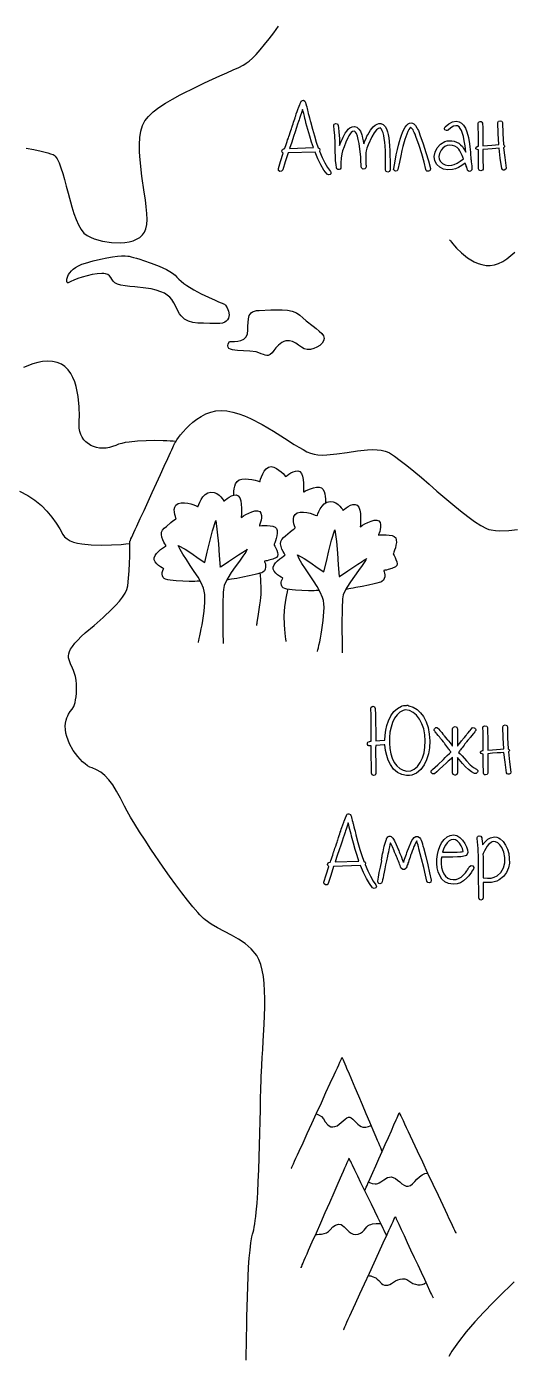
# Model space of a CAD drawing. Header units: millimetres. Extents: x 299 to 601, y 84 to 516.
# Drawn here: x 380.1 to 401.5, y 360.3 to 419 of the extents above; entities that cross this region are included whole.
import ezdxf

# ---------------------------------------------------------------- set-up
doc = ezdxf.new("R2010")
doc.units = ezdxf.units.MM
doc.layers.get('0').update_dxf_attribs({"linetype": 'CONTINUOUS', "true_color": 0xffffff})

msp = doc.modelspace()

# ---------------------------------------------------------------- linework, layer by layer
at = {"linetype": 'CONTINUOUS', "true_color": 0xffffff}
for points in [[(380.087, 413.615), (380.43, 413.567), (380.757, 413.495), (381.047, 413.412), (381.172, 413.372), (381.28, 413.335), (381.33, 413.31), (381.375, 413.27), (381.465, 413.145), (381.55, 412.972), (381.63, 412.757), (381.71, 412.51), (381.787, 412.235), (381.865, 411.94), (381.942, 411.635), (382.11, 411.027), (382.2, 410.737), (382.297, 410.47), (382.402, 410.23), (382.517, 410.027), (382.642, 409.867), (382.78, 409.762), (382.932, 409.687), (383.1, 409.622), (383.467, 409.515), (383.865, 409.45), (384.262, 409.437), (384.455, 409.452), (384.637, 409.482), (384.81, 409.532), (384.967, 409.597), (385.105, 409.682), (385.222, 409.787), (385.317, 409.915), (385.382, 410.062), (385.42, 410.245), (385.432, 410.47), (385.422, 410.732), (385.395, 411.025), (385.355, 411.342), (385.307, 411.68), (385.205, 412.387), (385.12, 413.102), (385.097, 413.45), (385.092, 413.78), (385.107, 414.09), (385.152, 414.372), (385.227, 414.622), (385.337, 414.835), (385.495, 415.027), (385.705, 415.22), (385.955, 415.412), (386.245, 415.605), (386.56, 415.792), (386.897, 415.98), (387.607, 416.335), (387.965, 416.505), (388.315, 416.662), (388.647, 416.812), (388.955, 416.95), (389.235, 417.077), (389.475, 417.19), (389.667, 417.287), (389.747, 417.33), (389.81, 417.37), (389.935, 417.465), (390.082, 417.597), (390.247, 417.765), (390.43, 417.967), (390.622, 418.195), (390.822, 418.447), (391.027, 418.72), (391.235, 419.01)], [(391.655, 413.415), (391.525, 413.012), (391.422, 412.662), (391.372, 412.602), (391.297, 412.595), (391.24, 412.64), (391.227, 412.717), (391.325, 413.037), (391.442, 413.405), (391.4, 413.452), (391.382, 413.497), (391.41, 413.565), (391.447, 413.59), (391.507, 413.6), (391.515, 413.62), (391.532, 413.672), (391.557, 413.745), (391.585, 413.83), (391.612, 413.915), (391.637, 413.987), (391.655, 414.04), (391.662, 414.06), (391.67, 414.082), (391.687, 414.137), (391.715, 414.217), (391.747, 414.31), (391.777, 414.402), (391.805, 414.482), (391.822, 414.537), (391.83, 414.56), (391.835, 414.577), (391.852, 414.627), (391.875, 414.695), (391.902, 414.772), (391.927, 414.85), (391.95, 414.917), (391.967, 414.967), (391.972, 414.985), (391.992, 415.05), (392.02, 415.135), (392.057, 415.24), (392.105, 415.367), (392.107, 415.377), (392.117, 415.402), (392.147, 415.477), (392.175, 415.552), (392.185, 415.577), (392.187, 415.587), (392.217, 415.66), (392.227, 415.677), (392.235, 415.69), (392.257, 415.712), (392.292, 415.732), (392.335, 415.737), (392.4, 415.7), (392.402, 415.69), (392.417, 415.667), (392.425, 415.64), (392.447, 415.565), (392.45, 415.555), (392.457, 415.527), (392.48, 415.442), (392.5, 415.357), (392.507, 415.33), (392.51, 415.32), (392.515, 415.297), (392.53, 415.24), (392.55, 415.155), (392.575, 415.06), (392.6, 414.965), (392.62, 414.882), (392.635, 414.822), (392.64, 414.8), (392.73, 414.465), (392.817, 414.162), (392.902, 413.887), (392.987, 413.642), (393.045, 413.602), (393.062, 413.547), (393.045, 413.492), (393.162, 413.215), (393.282, 412.975), (393.402, 412.767), (393.525, 412.597), (393.545, 412.565), (393.55, 412.525), (393.54, 412.49), (393.515, 412.46), (393.442, 412.437), (393.375, 412.472), (393.24, 412.657), (393.105, 412.882), (392.975, 413.145), (392.847, 413.45), (391.655, 413.415), (391.655, 413.415), (391.655, 413.415)], [(391.72, 413.612), (392.772, 413.647), (392.692, 413.89), (392.612, 414.155), (392.53, 414.44), (392.447, 414.747), (392.44, 414.772), (392.425, 414.84), (392.4, 414.932), (392.375, 415.04), (392.347, 415.147), (392.322, 415.24), (392.307, 415.307), (392.3, 415.332), (392.247, 415.18), (392.207, 415.062), (392.177, 414.975), (392.157, 414.925), (392.142, 414.875), (392.115, 414.792), (392.077, 414.677), (392.03, 414.53), (391.967, 414.35), (391.897, 414.135), (391.815, 413.89), (391.72, 413.612), (391.72, 413.612), (391.72, 413.612)], [(393.87, 414.627), (393.88, 414.515), (393.897, 414.347), (393.915, 414.177), (393.927, 414.052), (393.93, 414.017), (393.93, 413.955), (393.93, 413.865), (393.93, 413.745), (393.992, 413.892), (394.045, 414.01), (394.085, 414.1), (394.115, 414.162), (394.18, 414.28), (394.247, 414.377), (394.315, 414.457), (394.382, 414.515), (394.485, 414.565), (394.585, 414.577), (394.687, 414.542), (394.782, 414.467), (394.85, 414.367), (394.907, 414.21), (394.925, 414.145), (394.945, 414.06), (394.97, 413.95), (394.997, 413.82), (395.05, 413.947), (395.1, 414.055), (395.14, 414.145), (395.177, 414.215), (395.295, 414.417), (395.415, 414.567), (395.5, 414.64), (395.585, 414.685), (395.67, 414.707), (395.755, 414.705), (395.855, 414.665), (395.94, 414.572), (395.995, 414.475), (396.04, 414.345), (396.072, 414.22), (396.097, 414.075), (396.12, 413.91), (396.135, 413.727), (396.147, 413.52), (396.155, 413.287), (396.157, 413.07), (396.157, 412.907), (396.157, 412.777), (396.16, 412.665), (396.13, 412.592), (396.06, 412.562), (395.992, 412.59), (395.962, 412.657), (395.96, 412.767), (395.96, 412.895), (395.96, 413.057), (395.957, 413.272), (395.952, 413.502), (395.94, 413.715), (395.922, 413.89), (395.902, 414.045), (395.877, 414.18), (395.85, 414.292), (395.815, 414.39), (395.777, 414.46), (395.75, 414.495), (395.747, 414.5), (395.74, 414.507), (395.73, 414.515), (395.647, 414.495), (395.557, 414.425), (395.457, 414.302), (395.35, 414.125), (395.192, 413.772), (395.135, 413.615), (395.105, 413.5), (395.095, 413.422), (395.09, 413.312), (395.085, 413.175), (395.085, 413.01), (395.085, 412.99), (395.087, 412.95), (395.09, 412.937), (395.092, 412.91), (395.095, 412.88), (395.097, 412.867), (395.1, 412.825), (395.097, 412.795), (395.085, 412.752), (395.04, 412.707), (394.977, 412.7), (394.942, 412.712), (394.912, 412.74), (394.895, 412.765), (394.89, 412.777), (394.885, 412.79), (394.885, 412.8), (394.885, 412.81), (394.885, 412.82), (394.882, 412.867), (394.877, 412.927), (394.872, 413.005), (394.87, 413.097), (394.87, 413.15), (394.867, 413.185), (394.865, 413.217), (394.792, 413.827), (394.755, 414.007), (394.717, 414.155), (394.68, 414.267), (394.64, 414.33), (394.602, 414.362), (394.567, 414.377), (394.497, 414.352), (394.447, 414.31), (394.397, 414.25), (394.345, 414.17), (394.292, 414.072), (394.207, 413.887), (394.127, 413.682), (394.065, 413.497), (394.03, 413.367), (394.002, 413.185), (393.982, 412.97), (393.982, 412.927), (393.987, 412.837), (393.99, 412.8), (393.99, 412.782), (393.99, 412.777), (393.99, 412.77), (393.99, 412.76), (393.982, 412.735), (393.955, 412.695), (393.912, 412.675), (393.857, 412.675), (393.815, 412.71), (393.807, 412.725), (393.797, 412.74), (393.795, 412.75), (393.792, 412.76), (393.772, 412.897), (393.755, 413.062), (393.745, 413.257), (393.74, 413.48), (393.737, 413.692), (393.735, 413.857), (393.73, 413.972), (393.727, 414.042), (393.717, 414.167), (393.702, 414.335), (393.7, 414.347), (393.697, 414.377), (393.687, 414.472), (393.677, 414.567), (393.675, 414.597), (393.672, 414.61), (393.677, 414.65), (393.697, 414.685), (393.762, 414.717), (393.835, 414.695), (393.87, 414.627), (393.87, 414.627), (393.87, 414.627)], [(396.507, 412.682), (396.47, 412.62), (396.397, 412.602), (396.362, 412.617), (396.335, 412.645), (396.317, 412.68), (396.32, 412.717), (396.38, 413.045), (396.435, 413.327), (396.485, 413.562), (396.53, 413.75), (396.575, 413.915), (396.62, 414.065), (396.665, 414.2), (396.71, 414.317), (396.77, 414.447), (396.832, 414.555), (396.895, 414.637), (396.957, 414.695), (397.02, 414.727), (397.085, 414.74), (397.147, 414.727), (397.21, 414.692), (397.282, 414.622), (397.347, 414.52), (397.375, 414.467), (397.407, 414.397), (397.442, 414.312), (397.48, 414.21), (397.622, 413.807), (397.745, 413.425), (397.85, 413.06), (397.937, 412.717), (397.925, 412.645), (397.897, 412.615), (397.862, 412.6), (397.787, 412.612), (397.757, 412.637), (397.742, 412.675), (397.66, 413.007), (397.557, 413.365), (397.437, 413.742), (397.295, 414.142), (397.26, 414.235), (397.227, 414.315), (397.2, 414.377), (397.175, 414.425), (397.127, 414.497), (397.062, 414.555), (397.03, 414.512), (396.99, 414.447), (396.945, 414.355), (396.895, 414.24), (396.81, 414), (396.722, 413.702), (396.677, 413.517), (396.627, 413.285), (396.57, 413.007), (396.507, 412.682), (396.507, 412.682), (396.507, 412.682)], [(398.59, 414.567), (398.76, 414.702), (398.92, 414.782), (399.07, 414.812), (399.21, 414.787), (399.315, 414.727), (399.405, 414.632), (399.485, 414.502), (399.55, 414.34), (399.615, 414.09), (399.665, 413.812), (399.682, 413.68), (399.695, 413.565), (399.705, 413.452), (399.715, 413.325), (399.722, 413.215), (399.727, 413.16), (399.73, 413.142), (399.735, 413.097), (399.745, 413.025), (399.757, 412.925), (399.765, 412.847), (399.77, 412.79), (399.775, 412.73), (399.775, 412.692), (399.765, 412.662), (399.715, 412.605), (399.657, 412.592), (399.602, 412.617), (399.577, 412.652), (399.56, 412.717), (399.557, 412.727), (399.552, 412.747), (399.545, 412.767), (399.542, 412.777), (399.525, 412.82), (399.517, 412.842), (399.502, 412.89), (399.485, 412.935), (399.477, 412.957), (399.322, 412.852), (399.18, 412.772), (399.045, 412.715), (398.922, 412.682), (398.71, 412.665), (398.517, 412.7), (398.352, 412.785), (398.225, 412.907), (398.137, 413.062), (398.11, 413.247), (398.145, 413.442), (398.237, 413.635), (398.39, 413.802), (398.575, 413.91), (398.677, 413.94), (398.782, 413.952), (398.887, 413.947), (398.992, 413.927), (399.095, 413.892), (399.19, 413.84), (399.275, 413.772), (399.352, 413.69), (399.372, 413.662), (399.405, 413.612), (399.45, 413.542), (399.507, 413.452), (399.475, 413.722), (399.437, 413.947), (399.4, 414.13), (399.36, 414.27), (399.312, 414.395), (399.26, 414.492), (399.205, 414.56), (399.142, 414.602), (399.057, 414.615), (398.957, 414.59), (398.845, 414.525), (398.72, 414.422), (398.687, 414.4), (398.652, 414.395), (398.582, 414.43), (398.56, 414.462), (398.557, 414.5), (398.59, 414.567), (398.59, 414.567), (398.59, 414.567)], [(400.242, 414.722), (400.252, 414.52), (400.257, 414.285), (400.26, 414.02), (400.26, 413.725), (400.467, 413.74), (400.652, 413.755), (400.817, 413.767), (400.962, 413.78), (400.932, 414.262), (400.922, 414.757), (400.95, 414.81), (401.025, 414.835), (401.1, 414.81), (401.125, 414.757), (401.135, 414.265), (401.16, 413.78), (401.202, 413.75), (401.215, 413.712), (401.205, 413.677), (401.172, 413.642), (401.22, 413.21), (401.285, 412.742), (401.267, 412.69), (401.197, 412.655), (401.155, 412.657), (401.12, 412.672), (401.087, 412.725), (401.022, 413.187), (400.975, 413.62), (400.832, 413.61), (400.667, 413.597), (400.475, 413.582), (400.26, 413.565), (400.257, 413.435), (400.255, 413.357), (400.255, 413.302), (400.257, 413.23), (400.257, 413.14), (400.26, 413.035), (400.265, 412.84), (400.265, 412.7), (400.237, 412.65), (400.16, 412.627), (400.117, 412.635), (400.087, 412.655), (400.067, 412.71), (400.065, 412.84), (400.062, 413.027), (400.06, 413.135), (400.06, 413.227), (400.057, 413.3), (400.057, 413.357), (400.057, 413.435), (400.057, 413.547), (400.05, 413.547), (399.972, 413.57), (399.95, 413.595), (399.94, 413.62), (399.962, 413.672), (400.032, 413.707), (400.045, 413.707), (400.057, 413.707), (400.06, 414.005), (400.06, 414.272), (400.055, 414.51), (400.045, 414.717), (400.062, 414.765), (400.132, 414.795), (400.177, 414.792), (400.21, 414.775), (400.242, 414.722), (400.242, 414.722), (400.242, 414.722)], [(399.4, 413.152), (399.337, 413.3), (399.282, 413.42), (399.235, 413.51), (399.197, 413.57), (399.115, 413.652), (399.02, 413.712), (398.912, 413.745), (398.795, 413.755), (398.677, 413.737), (398.575, 413.695), (398.485, 413.625), (398.41, 413.53), (398.335, 413.39), (398.305, 413.26), (398.32, 413.14), (398.38, 413.027), (398.47, 412.945), (398.587, 412.89), (398.727, 412.862), (398.887, 412.872), (398.995, 412.905), (399.115, 412.965), (399.25, 413.045), (399.4, 413.152), (399.4, 413.152), (399.4, 413.152)], [(398.79, 409.577), (398.8, 409.565), (398.825, 409.527), (398.87, 409.47), (398.93, 409.395), (399.002, 409.305), (399.092, 409.207), (399.31, 408.992), (399.572, 408.78), (399.877, 408.6), (400.045, 408.53), (400.217, 408.477), (400.397, 408.445), (400.582, 408.44), (400.767, 408.467), (400.95, 408.53), (401.13, 408.622), (401.31, 408.737), (401.49, 408.875), (401.67, 409.025)], [(384.58, 408.857), (384.637, 408.845), (384.722, 408.825), (384.832, 408.797), (384.962, 408.76), (385.11, 408.717), (385.27, 408.667), (385.612, 408.55), (385.96, 408.412), (386.285, 408.26), (386.43, 408.177), (386.557, 408.095), (386.665, 408.01), (386.747, 407.925), (386.83, 407.837), (386.932, 407.745), (387.052, 407.652), (387.19, 407.557), (387.495, 407.37), (387.822, 407.195), (388.142, 407.035), (388.43, 406.902), (388.552, 406.847), (388.657, 406.802), (388.74, 406.77), (388.8, 406.747), (388.845, 406.725), (388.89, 406.685), (388.972, 406.57), (389.03, 406.422), (389.052, 406.262), (389.045, 406.185), (389.022, 406.107), (388.985, 406.04), (388.93, 405.98), (388.857, 405.93), (388.76, 405.895), (388.642, 405.875), (388.5, 405.872), (388.2, 405.882), (387.927, 405.887), (387.677, 405.9), (387.455, 405.927), (387.255, 405.982), (387.08, 406.075), (386.93, 406.215), (386.865, 406.307), (386.805, 406.415), (386.702, 406.625), (386.61, 406.797), (386.522, 406.935), (386.43, 407.045), (386.322, 407.135), (386.195, 407.212), (386.035, 407.28), (385.837, 407.347), (385.61, 407.405), (385.372, 407.445), (384.897, 407.492), (384.67, 407.512), (384.462, 407.535), (384.275, 407.565), (384.12, 407.612), (384.005, 407.677), (383.93, 407.752), (383.877, 407.83), (383.83, 407.91), (383.777, 407.98), (383.702, 408.037), (383.592, 408.075), (383.517, 408.082), (383.427, 408.085), (383.222, 408.07), (383.005, 408.035), (382.782, 407.987), (382.567, 407.927), (382.37, 407.862), (382.197, 407.797), (382.062, 407.735), (381.975, 407.682), (381.947, 407.667), (381.922, 407.672), (381.902, 407.692), (381.887, 407.727), (381.887, 407.83), (381.925, 407.967), (381.965, 408.045), (382.017, 408.122), (382.087, 408.205), (382.172, 408.282), (382.277, 408.357), (382.402, 408.43), (382.547, 408.492), (382.715, 408.547), (383.057, 408.64), (383.37, 408.715), (383.652, 408.775), (383.902, 408.82), (384.122, 408.852), (384.307, 408.867), (384.46, 408.87), (384.58, 408.857), (384.58, 408.857), (384.58, 408.857)], [(389.067, 405.085), (389.075, 405.085), (389.097, 405.082), (389.18, 405.08), (389.297, 405.082), (389.435, 405.097), (389.575, 405.132), (389.705, 405.192), (389.805, 405.287), (389.862, 405.42), (389.88, 405.582), (389.885, 405.755), (389.887, 405.927), (389.902, 406.09), (389.945, 406.232), (390.03, 406.347), (390.092, 406.392), (390.17, 406.427), (390.267, 406.447), (390.382, 406.457), (390.897, 406.477), (391.152, 406.485), (391.4, 406.485), (391.632, 406.465), (391.842, 406.425), (392.025, 406.355), (392.17, 406.25), (392.305, 406.125), (392.452, 406.002), (392.757, 405.767), (392.902, 405.652), (393.032, 405.542), (393.14, 405.432), (393.217, 405.327), (393.24, 405.275), (393.247, 405.222), (393.225, 405.112), (393.157, 405.007), (393.055, 404.912), (392.927, 404.83), (392.787, 404.77), (392.642, 404.732), (392.502, 404.727), (392.372, 404.762), (392.245, 404.832), (392.12, 404.917), (391.992, 405.005), (391.857, 405.077), (391.715, 405.117), (391.637, 405.12), (391.557, 405.11), (391.472, 405.085), (391.385, 405.04), (391.23, 404.925), (391.115, 404.802), (391.027, 404.685), (390.952, 404.58), (390.872, 404.505), (390.777, 404.465), (390.72, 404.462), (390.65, 404.475), (390.57, 404.502), (390.475, 404.545), (390.365, 404.59), (390.242, 404.622), (389.972, 404.657), (389.687, 404.672), (389.422, 404.685), (389.302, 404.695), (389.197, 404.712), (389.112, 404.74), (389.047, 404.777), (389.005, 404.827), (388.995, 404.895), (389.012, 404.98), (389.067, 405.085), (389.067, 405.085), (389.067, 405.085)], [(386.702, 400.67), (386.587, 400.677), (386.452, 400.685), (386.302, 400.692), (386.135, 400.697), (385.775, 400.705), (385.39, 400.702), (385.002, 400.682), (384.635, 400.645), (384.465, 400.617), (384.31, 400.585), (384.17, 400.542), (384.047, 400.495), (383.907, 400.44), (383.765, 400.4), (383.62, 400.377), (383.477, 400.37), (383.337, 400.38), (383.2, 400.405), (383.07, 400.445), (382.947, 400.497), (382.73, 400.65), (382.637, 400.747), (382.562, 400.855), (382.502, 400.977), (382.457, 401.112), (382.435, 401.26), (382.432, 401.417), (382.44, 401.592), (382.445, 401.782), (382.435, 402.205), (382.392, 402.65), (382.302, 403.09), (382.237, 403.3), (382.157, 403.495), (382.06, 403.675), (381.942, 403.837), (381.807, 403.975), (381.647, 404.085), (381.465, 404.162), (381.257, 404.207), (381.037, 404.217), (380.82, 404.197), (380.605, 404.157), (380.392, 404.095), (379.977, 403.937)], [(384.67, 396.255), (384.675, 396.267), (384.692, 396.302), (384.72, 396.362), (384.755, 396.44), (384.8, 396.54), (384.852, 396.655), (384.912, 396.785), (384.98, 396.932), (385.13, 397.26), (385.297, 397.625), (385.477, 398.017), (385.66, 398.42), (385.845, 398.825), (386.025, 399.217), (386.192, 399.582), (386.342, 399.91), (386.41, 400.055), (386.47, 400.187), (386.522, 400.302), (386.567, 400.402), (386.602, 400.48), (386.63, 400.54), (386.647, 400.575), (386.652, 400.587), (386.662, 400.605), (386.695, 400.657), (386.747, 400.737), (386.822, 400.84), (386.912, 400.96), (387.022, 401.095), (387.15, 401.235), (387.295, 401.38), (387.455, 401.522), (387.63, 401.655), (387.82, 401.777), (388.022, 401.882), (388.24, 401.962), (388.467, 402.015), (388.707, 402.035), (388.957, 402.017), (389.215, 401.965), (389.475, 401.89), (389.735, 401.795), (389.997, 401.68), (390.515, 401.415), (391.017, 401.117), (391.492, 400.817), (391.93, 400.54), (392.13, 400.415), (392.317, 400.307), (392.49, 400.217), (392.645, 400.15), (392.802, 400.105), (392.975, 400.08), (393.165, 400.07), (393.367, 400.077), (393.802, 400.12), (394.26, 400.187), (394.722, 400.255), (395.167, 400.302), (395.38, 400.312), (395.582, 400.305), (395.77, 400.285), (395.942, 400.242), (396.03, 400.207), (396.127, 400.16), (396.352, 400.022), (396.612, 399.835), (396.9, 399.61), (397.21, 399.352), (397.54, 399.072), (397.882, 398.777), (398.23, 398.475), (398.58, 398.172), (398.927, 397.88), (399.262, 397.605), (399.585, 397.352), (399.887, 397.135), (400.165, 396.957), (400.412, 396.83), (400.522, 396.787), (400.622, 396.76), (400.815, 396.73), (401.007, 396.717), (401.4, 396.73), (401.792, 396.775)], [(389.257, 398.3), (389.257, 398.322), (389.255, 398.385), (389.26, 398.472), (389.272, 398.58), (389.3, 398.692), (389.342, 398.802), (389.407, 398.9), (389.5, 398.97), (389.62, 399.01), (389.762, 399.02), (389.912, 399.01), (390.062, 398.987), (390.2, 398.957), (390.312, 398.927), (390.387, 398.905), (390.415, 398.895), (390.417, 398.902), (390.422, 398.925), (390.445, 399.002), (390.485, 399.11), (390.537, 399.235), (390.607, 399.36), (390.692, 399.465), (390.792, 399.535), (390.847, 399.555), (390.907, 399.557), (391.03, 399.53), (391.147, 399.477), (391.255, 399.405), (391.352, 399.327), (391.432, 399.25), (391.495, 399.182), (391.532, 399.135), (391.547, 399.117), (391.565, 399.132), (391.617, 399.172), (391.692, 399.225), (391.782, 399.282), (391.885, 399.33), (391.99, 399.362), (392.087, 399.367), (392.175, 399.335), (392.242, 399.252), (392.287, 399.132), (392.317, 398.985), (392.332, 398.83), (392.337, 398.682), (392.335, 398.557), (392.332, 398.47), (392.33, 398.445), (392.33, 398.437), (392.355, 398.45), (392.425, 398.485), (392.525, 398.532), (392.647, 398.582), (392.78, 398.625), (392.91, 398.652), (393.03, 398.657), (393.125, 398.627), (393.195, 398.56), (393.245, 398.465), (393.277, 398.355), (393.297, 398.24), (393.305, 398.132), (393.307, 398.04), (393.305, 397.977), (393.305, 397.955)], [(379.805, 398.467), (380.165, 398.285), (380.482, 398.075), (380.765, 397.84), (381.012, 397.59), (381.227, 397.327), (381.415, 397.065), (381.577, 396.805), (381.717, 396.555), (381.792, 396.45), (381.9, 396.362), (382.03, 396.287), (382.185, 396.227), (382.357, 396.18), (382.55, 396.142), (382.967, 396.097), (383.412, 396.085), (383.862, 396.097), (384.29, 396.125), (384.487, 396.142), (384.67, 396.16)], [(387.78, 394.495), (387.762, 394.495), (387.715, 394.492), (387.64, 394.492), (387.542, 394.49), (387.425, 394.49), (387.295, 394.49), (387.01, 394.495), (386.717, 394.51), (386.58, 394.522), (386.452, 394.54), (386.34, 394.56), (386.25, 394.587), (386.182, 394.617), (386.142, 394.655), (386.107, 394.735), (386.092, 394.807), (386.095, 394.875), (386.107, 394.932), (386.147, 395.017), (386.162, 395.04), (386.17, 395.047), (386.15, 395.057), (386.095, 395.087), (386.02, 395.135), (385.937, 395.197), (385.855, 395.27), (385.787, 395.352), (385.747, 395.44), (385.745, 395.532), (385.782, 395.627), (385.85, 395.72), (385.935, 395.81), (386.027, 395.892), (386.117, 395.962), (386.195, 396.017), (386.25, 396.052), (386.27, 396.065), (386.255, 396.085), (386.22, 396.142), (386.172, 396.227), (386.125, 396.33), (386.085, 396.442), (386.062, 396.557), (386.07, 396.662), (386.115, 396.752), (386.192, 396.835), (386.285, 396.92), (386.482, 397.087), (386.572, 397.157), (386.647, 397.215), (386.697, 397.252), (386.715, 397.265), (386.705, 397.287), (386.682, 397.35), (386.655, 397.437), (386.635, 397.545), (386.63, 397.657), (386.65, 397.765), (386.705, 397.857), (386.802, 397.925), (386.935, 397.957), (387.08, 397.96), (387.227, 397.942), (387.367, 397.907), (387.492, 397.867), (387.592, 397.83), (387.66, 397.802), (387.685, 397.79), (387.692, 397.817), (387.717, 397.89), (387.76, 397.992), (387.82, 398.11), (387.897, 398.227), (387.995, 398.33), (388.115, 398.402), (388.252, 398.43), (388.39, 398.412), (388.51, 398.367), (388.607, 398.302), (388.687, 398.227), (388.747, 398.152), (388.792, 398.087), (388.817, 398.042), (388.825, 398.025), (388.842, 398.042), (388.892, 398.085), (388.965, 398.145), (389.055, 398.207), (389.155, 398.262), (389.26, 398.3), (389.362, 398.305), (389.452, 398.27), (389.522, 398.182), (389.567, 398.052), (389.592, 397.895), (389.602, 397.73), (389.602, 397.572), (389.597, 397.44), (389.59, 397.347), (389.587, 397.322), (389.587, 397.312), (389.615, 397.33), (389.687, 397.377), (389.795, 397.44), (389.925, 397.507), (390.06, 397.565), (390.195, 397.605), (390.312, 397.612), (390.402, 397.575), (390.455, 397.5), (390.48, 397.405), (390.48, 397.302), (390.465, 397.197), (390.442, 397.1), (390.415, 397.022), (390.395, 396.967), (390.387, 396.947), (390.395, 396.947), (390.415, 396.95), (390.492, 396.955), (390.6, 396.96), (390.727, 396.96), (390.862, 396.95), (390.985, 396.925), (391.087, 396.882), (391.15, 396.82), (391.175, 396.732), (391.177, 396.625), (391.16, 396.507), (391.132, 396.39), (391.1, 396.282), (391.067, 396.195), (391.045, 396.135), (391.035, 396.112), (391.047, 396.092), (391.077, 396.04), (391.12, 395.96), (391.16, 395.867), (391.192, 395.77), (391.207, 395.677), (391.195, 395.597), (391.145, 395.54), (390.982, 395.467), (390.81, 395.42), (390.735, 395.402), (390.672, 395.392), (390.632, 395.387), (390.617, 395.385), (390.622, 395.37), (390.637, 395.327), (390.652, 395.265), (390.662, 395.19), (390.662, 395.11), (390.647, 395.027), (390.61, 394.955), (390.545, 394.897), (390.49, 394.872), (390.412, 394.845), (390.317, 394.817), (390.202, 394.787), (389.942, 394.73), (389.662, 394.672), (389.392, 394.622), (389.27, 394.6), (389.162, 394.582), (389.072, 394.567), (389.002, 394.555), (388.957, 394.547), (388.942, 394.545)], [(393.04, 394.082), (393.022, 394.082), (392.975, 394.08), (392.9, 394.08), (392.802, 394.077), (392.685, 394.077), (392.555, 394.077), (392.27, 394.082), (391.977, 394.097), (391.84, 394.11), (391.712, 394.127), (391.6, 394.15), (391.51, 394.175), (391.442, 394.207), (391.402, 394.245), (391.367, 394.322), (391.352, 394.397), (391.352, 394.462), (391.367, 394.52), (391.405, 394.605), (391.42, 394.627), (391.427, 394.635), (391.407, 394.645), (391.352, 394.675), (391.28, 394.722), (391.195, 394.785), (391.115, 394.857), (391.047, 394.94), (391.005, 395.027), (391.002, 395.12), (391.04, 395.215), (391.107, 395.307), (391.192, 395.397), (391.287, 395.48), (391.377, 395.55), (391.455, 395.605), (391.51, 395.64), (391.53, 395.652), (391.515, 395.672), (391.48, 395.73), (391.432, 395.815), (391.385, 395.917), (391.345, 396.032), (391.322, 396.145), (391.33, 396.25), (391.375, 396.34), (391.452, 396.422), (391.545, 396.507), (391.742, 396.675), (391.832, 396.745), (391.907, 396.802), (391.957, 396.84), (391.975, 396.852), (391.965, 396.875), (391.942, 396.937), (391.915, 397.027), (391.895, 397.132), (391.89, 397.245), (391.91, 397.355), (391.965, 397.447), (392.062, 397.515), (392.195, 397.547), (392.34, 397.55), (392.487, 397.532), (392.627, 397.497), (392.752, 397.457), (392.852, 397.42), (392.92, 397.392), (392.945, 397.38), (392.952, 397.407), (392.977, 397.48), (393.02, 397.582), (393.077, 397.7), (393.157, 397.817), (393.255, 397.92), (393.372, 397.992), (393.51, 398.02), (393.65, 398.002), (393.767, 397.957), (393.867, 397.892), (393.947, 397.817), (394.007, 397.742), (394.052, 397.677), (394.077, 397.632), (394.085, 397.615), (394.102, 397.632), (394.152, 397.675), (394.225, 397.735), (394.315, 397.797), (394.415, 397.852), (394.517, 397.887), (394.62, 397.892), (394.71, 397.857), (394.78, 397.77), (394.825, 397.64), (394.85, 397.482), (394.86, 397.317), (394.86, 397.16), (394.855, 397.027), (394.847, 396.935), (394.845, 396.91), (394.845, 396.9), (394.872, 396.917), (394.945, 396.965), (395.052, 397.027), (395.182, 397.095), (395.32, 397.155), (395.455, 397.192), (395.572, 397.2), (395.662, 397.162), (395.715, 397.087), (395.74, 396.995), (395.74, 396.89), (395.725, 396.787), (395.702, 396.69), (395.675, 396.612), (395.655, 396.557), (395.647, 396.537), (395.655, 396.537), (395.675, 396.54), (395.752, 396.545), (395.86, 396.55), (395.987, 396.547), (396.122, 396.537), (396.245, 396.512), (396.347, 396.47), (396.41, 396.407), (396.435, 396.32), (396.437, 396.212), (396.42, 396.095), (396.392, 395.977), (396.36, 395.87), (396.327, 395.782), (396.305, 395.722), (396.295, 395.7), (396.307, 395.68), (396.337, 395.627), (396.38, 395.55), (396.42, 395.457), (396.452, 395.36), (396.465, 395.265), (396.452, 395.185), (396.402, 395.127), (396.242, 395.055), (396.07, 395.007), (395.995, 394.99), (395.932, 394.98), (395.892, 394.975), (395.877, 394.972), (395.882, 394.957), (395.897, 394.915), (395.91, 394.852), (395.922, 394.777), (395.922, 394.697), (395.905, 394.617), (395.867, 394.545), (395.802, 394.487), (395.75, 394.462), (395.672, 394.435), (395.575, 394.407), (395.462, 394.377), (395.202, 394.32), (394.922, 394.262), (394.652, 394.212), (394.53, 394.19), (394.422, 394.172), (394.332, 394.157), (394.262, 394.145), (394.217, 394.137), (394.202, 394.135)], [(387.695, 391.797), (387.7, 391.817), (387.712, 391.875), (387.735, 391.967), (387.76, 392.087), (387.792, 392.232), (387.825, 392.395), (387.857, 392.577), (387.89, 392.767), (387.947, 393.167), (387.98, 393.56), (387.982, 393.742), (387.977, 393.912), (387.957, 394.06), (387.925, 394.185), (387.82, 394.42), (387.68, 394.672), (387.512, 394.932), (387.337, 395.195), (387.165, 395.45), (387.01, 395.685), (386.885, 395.897), (386.805, 396.072), (387.107, 395.912), (387.4, 395.72), (387.687, 395.515), (387.977, 395.317), (388.09, 395.785), (388.197, 396.255), (388.315, 396.722), (388.465, 397.177), (388.532, 396.662), (388.577, 396.147), (388.612, 395.63), (388.652, 395.115), (388.665, 395.125), (388.705, 395.15), (388.762, 395.187), (388.84, 395.24), (389.032, 395.367), (389.252, 395.512), (389.472, 395.657), (389.665, 395.785), (389.742, 395.837), (389.8, 395.875), (389.84, 395.9), (389.852, 395.91), (389.827, 395.855), (389.787, 395.785), (389.665, 395.602), (389.505, 395.382), (389.327, 395.135), (389.15, 394.882), (388.992, 394.635), (388.875, 394.41), (388.837, 394.312), (388.815, 394.225), (388.802, 394.125), (388.795, 393.995), (388.787, 393.835), (388.782, 393.655), (388.777, 393.457), (388.777, 393.25), (388.775, 392.822), (388.777, 392.615), (388.777, 392.415), (388.78, 392.232), (388.782, 392.072), (388.785, 391.937), (388.785, 391.835), (388.787, 391.767), (388.787, 391.745)], [(392.955, 391.387), (392.96, 391.407), (392.972, 391.465), (392.995, 391.557), (393.02, 391.677), (393.052, 391.822), (393.085, 391.985), (393.117, 392.165), (393.15, 392.357), (393.205, 392.757), (393.237, 393.15), (393.242, 393.332), (393.235, 393.5), (393.215, 393.647), (393.182, 393.772), (393.077, 394.007), (392.937, 394.26), (392.772, 394.52), (392.597, 394.782), (392.425, 395.037), (392.27, 395.272), (392.145, 395.485), (392.065, 395.66), (392.367, 395.502), (392.66, 395.31), (392.947, 395.105), (393.237, 394.905), (393.35, 395.372), (393.457, 395.845), (393.575, 396.31), (393.722, 396.765), (393.792, 396.25), (393.837, 395.735), (393.872, 395.217), (393.912, 394.702), (393.925, 394.712), (393.965, 394.737), (394.022, 394.775), (394.1, 394.827), (394.292, 394.955), (394.512, 395.1), (394.732, 395.245), (394.925, 395.372), (395.002, 395.425), (395.06, 395.462), (395.1, 395.487), (395.112, 395.497), (395.087, 395.442), (395.045, 395.372), (394.922, 395.192), (394.765, 394.97), (394.585, 394.725), (394.41, 394.47), (394.252, 394.225), (394.132, 394), (394.095, 393.9), (394.072, 393.812), (394.06, 393.715), (394.052, 393.582), (394.045, 393.425), (394.04, 393.242), (394.037, 393.047), (394.035, 392.84), (394.035, 392.412), (394.035, 392.202), (394.037, 392.005), (394.04, 391.82), (394.042, 391.66), (394.045, 391.525), (394.045, 391.422), (394.047, 391.355), (394.047, 391.332)], [(389.8, 360.09), (389.807, 360.402), (389.817, 360.755), (389.825, 361.145), (389.832, 361.56), (389.84, 361.997), (389.862, 362.897), (389.875, 363.345), (389.895, 363.782), (389.915, 364.202), (389.942, 364.595), (389.975, 364.955), (390.012, 365.272), (390.057, 365.542), (390.082, 365.657), (390.11, 365.755), (390.137, 365.855), (390.162, 365.975), (390.187, 366.115), (390.21, 366.27), (390.23, 366.44), (390.25, 366.627), (390.285, 367.037), (390.315, 367.495), (390.34, 367.987), (390.362, 368.505), (390.38, 369.04), (390.41, 370.122), (390.422, 370.652), (390.432, 371.162), (390.445, 371.642), (390.455, 372.082), (390.465, 372.475), (390.47, 372.65), (390.477, 372.81), (390.492, 373.125), (390.512, 373.46), (390.535, 373.815), (390.56, 374.18), (390.6, 374.932), (390.625, 375.685), (390.625, 376.05), (390.617, 376.4), (390.597, 376.732), (390.565, 377.042), (390.517, 377.325), (390.455, 377.577), (390.372, 377.795), (390.27, 377.972), (390.027, 378.257), (389.755, 378.492), (389.462, 378.692), (389.157, 378.87), (388.545, 379.187), (388.255, 379.355), (387.99, 379.54), (387.922, 379.597), (387.845, 379.672), (387.76, 379.762), (387.665, 379.867), (387.455, 380.115), (387.22, 380.407), (386.967, 380.737), (386.7, 381.095), (386.422, 381.477), (386.145, 381.872), (385.597, 382.67), (385.342, 383.057), (385.102, 383.427), (384.887, 383.77), (384.702, 384.08), (384.55, 384.347), (384.437, 384.565), (384.26, 384.922), (384.085, 385.232), (383.912, 385.502), (383.742, 385.727), (383.567, 385.912), (383.39, 386.06), (383.202, 386.172), (383.01, 386.25), (382.907, 386.29), (382.802, 386.35), (382.692, 386.43), (382.582, 386.522), (382.367, 386.752), (382.17, 387.025), (382.005, 387.322), (381.885, 387.635), (381.845, 387.79), (381.822, 387.942), (381.817, 388.09), (381.832, 388.232), (381.86, 388.357), (381.892, 388.462), (381.927, 388.55), (381.965, 388.622), (382.042, 388.74), (382.12, 388.845), (382.19, 388.97), (382.222, 389.047), (382.252, 389.142), (382.277, 389.255), (382.295, 389.392), (382.31, 389.557), (382.317, 389.752), (382.315, 389.952), (382.295, 390.13), (382.267, 390.285), (382.23, 390.425), (382.187, 390.547), (382.142, 390.657), (382.052, 390.85), (381.985, 391.025), (381.965, 391.107), (381.96, 391.195), (381.972, 391.287), (382.002, 391.387), (382.055, 391.497), (382.132, 391.62), (382.237, 391.755), (382.372, 391.9), (382.527, 392.05), (382.702, 392.21), (383.09, 392.545), (383.495, 392.897), (383.88, 393.257), (384.057, 393.437), (384.215, 393.615), (384.35, 393.79), (384.46, 393.962), (384.537, 394.132), (384.577, 394.295), (384.615, 394.625), (384.64, 394.96), (384.657, 395.29), (384.667, 395.595), (384.67, 395.86), (384.672, 395.972), (384.672, 396.067), (384.672, 396.147), (384.67, 396.205), (384.67, 396.242), (384.67, 396.255), (384.67, 396.255), (384.67, 396.255)], [(390.415, 394.847), (390.415, 394.84), (390.417, 394.815), (390.425, 394.725), (390.432, 394.595), (390.442, 394.435), (390.45, 394.26), (390.452, 394.082), (390.452, 393.917), (390.442, 393.78), (390.425, 393.632), (390.4, 393.45), (390.37, 393.247), (390.337, 393.04), (390.305, 392.85), (390.28, 392.692), (390.27, 392.63), (390.262, 392.585), (390.257, 392.555), (390.255, 392.545)], [(391.64, 394.14), (391.637, 394.132), (391.632, 394.11), (391.615, 394.027), (391.587, 393.902), (391.557, 393.745), (391.525, 393.562), (391.497, 393.365), (391.467, 392.965), (391.48, 392.572), (391.495, 392.382), (391.512, 392.207), (391.53, 392.055), (391.547, 391.937), (391.557, 391.86), (391.562, 391.832)], [(395.932, 387.275), (395.915, 387.275), (395.895, 387.272), (395.717, 387.26), (395.525, 387.245), (395.522, 387.137), (395.522, 387.05), (395.52, 386.985), (395.52, 386.94), (395.52, 386.86), (395.522, 386.757), (395.525, 386.63), (395.53, 386.48), (395.532, 386.332), (395.535, 386.205), (395.535, 386.095), (395.532, 386.005), (395.502, 385.937), (395.43, 385.912), (395.362, 385.942), (395.335, 386.015), (395.337, 386.097), (395.337, 386.202), (395.335, 386.325), (395.332, 386.47), (395.327, 386.625), (395.325, 386.755), (395.322, 386.86), (395.322, 386.94), (395.325, 387.052), (395.327, 387.225), (395.317, 387.225), (395.297, 387.225), (395.277, 387.225), (395.267, 387.225), (395.227, 387.227), (395.192, 387.247), (395.167, 387.28), (395.157, 387.317), (395.162, 387.355), (395.182, 387.387), (395.25, 387.422), (395.262, 387.422), (395.29, 387.427), (395.315, 387.43), (395.327, 387.43), (395.33, 387.857), (395.325, 388.24), (395.317, 388.577), (395.305, 388.872), (395.327, 388.94), (395.395, 388.975), (395.47, 388.952), (395.502, 388.88), (395.515, 388.59), (395.522, 388.255), (395.527, 387.872), (395.525, 387.442), (395.712, 387.46), (395.925, 387.477), (395.937, 387.705), (395.967, 387.922), (396.015, 388.132), (396.085, 388.33), (396.197, 388.557), (396.33, 388.74), (396.482, 388.88), (396.657, 388.975), (396.7, 388.992), (396.755, 389.01), (396.765, 389.01), (396.787, 389.01), (396.81, 389.01), (396.82, 389.01), (396.852, 389.012), (396.89, 389.015), (396.92, 389.022), (396.95, 389.017), (396.992, 388.992), (397.182, 388.93), (397.352, 388.827), (397.5, 388.69), (397.63, 388.515), (397.75, 388.285), (397.837, 388.03), (397.89, 387.747), (397.91, 387.442), (397.895, 387.145), (397.85, 386.87), (397.772, 386.615), (397.662, 386.385), (397.515, 386.18), (397.332, 386.025), (397.23, 385.97), (397.122, 385.935), (397.01, 385.915), (396.89, 385.915), (396.675, 385.96), (396.485, 386.055), (396.317, 386.2), (396.175, 386.397), (396.08, 386.587), (396.01, 386.797), (395.96, 387.027), (395.932, 387.275), (395.932, 387.275), (395.932, 387.275)], [(396.832, 388.812), (396.73, 388.79), (396.592, 388.715), (396.467, 388.602), (396.36, 388.45), (396.27, 388.26), (396.2, 388.052), (396.155, 387.832), (396.13, 387.597), (396.127, 387.352), (396.15, 387.102), (396.192, 386.877), (396.255, 386.675), (396.342, 386.497), (396.455, 386.337), (396.587, 386.22), (396.732, 386.145), (396.897, 386.115), (397.072, 386.127), (397.23, 386.195), (397.37, 386.312), (397.495, 386.485), (397.59, 386.69), (397.66, 386.917), (397.697, 387.17), (397.71, 387.442), (397.692, 387.72), (397.645, 387.972), (397.567, 388.202), (397.46, 388.407), (397.332, 388.577), (397.185, 388.7), (397.02, 388.78), (396.832, 388.812), (396.832, 388.812), (396.832, 388.812)], [(399.105, 388.042), (399.13, 387.982), (399.135, 387.74), (399.135, 387.717), (399.135, 387.657), (399.135, 387.575), (399.135, 387.477), (399.135, 387.38), (399.135, 387.297), (399.135, 387.237), (399.135, 387.215), (399.145, 387.227), (399.167, 387.257), (399.242, 387.352), (399.317, 387.445), (399.34, 387.475), (399.35, 387.487), (399.357, 387.497), (399.377, 387.522), (399.44, 387.597), (399.502, 387.67), (399.522, 387.695), (399.53, 387.705), (399.537, 387.712), (399.555, 387.737), (399.61, 387.805), (399.665, 387.875), (399.682, 387.897), (399.69, 387.905), (399.735, 387.96), (399.76, 387.985), (399.787, 388.017), (399.825, 388.03), (399.865, 388.027), (399.902, 388.01), (399.932, 387.977), (399.945, 387.942), (399.94, 387.905), (399.917, 387.87), (399.897, 387.842), (399.85, 387.782), (399.842, 387.775), (399.825, 387.752), (399.77, 387.685), (399.715, 387.615), (399.697, 387.592), (399.69, 387.585), (399.682, 387.575), (399.66, 387.55), (399.597, 387.475), (399.535, 387.397), (399.512, 387.372), (399.505, 387.362), (399.495, 387.347), (399.465, 387.312), (399.425, 387.26), (399.38, 387.202), (399.335, 387.142), (399.295, 387.09), (399.265, 387.055), (399.255, 387.04), (399.245, 387.022), (399.222, 386.987), (399.197, 386.952), (399.187, 386.935), (399.247, 386.88), (399.285, 386.84), (399.345, 386.785), (399.527, 386.567), (399.692, 386.395), (399.842, 386.27), (399.977, 386.192), (400.027, 386.135), (400.035, 386.097), (400.025, 386.06), (399.967, 386.007), (399.927, 386.002), (399.887, 386.01), (399.757, 386.082), (399.627, 386.18), (399.495, 386.3), (399.362, 386.445), (399.14, 386.707), (399.135, 386.715), (399.137, 386.507), (399.14, 386.325), (399.14, 386.167), (399.14, 386.037), (399.11, 385.967), (399.05, 385.937), (399.02, 385.932), (398.942, 385.96), (398.912, 386.032), (398.91, 386.165), (398.91, 386.322), (398.912, 386.507), (398.915, 386.72), (398.905, 386.71), (398.882, 386.69), (398.86, 386.67), (398.85, 386.66), (398.722, 386.555), (398.645, 386.48), (398.485, 386.325), (398.345, 386.192), (398.22, 386.085), (398.115, 385.997), (398.075, 385.987), (398.035, 385.995), (397.977, 386.047), (397.967, 386.085), (397.975, 386.122), (398.025, 386.177), (398.265, 386.382), (398.52, 386.622), (398.592, 386.705), (398.687, 386.802), (398.78, 386.882), (398.847, 386.945), (398.837, 386.957), (398.817, 386.987), (398.797, 387.017), (398.787, 387.03), (398.777, 387.045), (398.75, 387.082), (398.71, 387.135), (398.667, 387.197), (398.622, 387.26), (398.582, 387.312), (398.555, 387.35), (398.545, 387.365), (398.537, 387.375), (398.515, 387.4), (398.452, 387.477), (398.39, 387.555), (398.367, 387.58), (398.36, 387.59), (398.352, 387.597), (398.335, 387.62), (398.28, 387.69), (398.225, 387.757), (398.207, 387.78), (398.2, 387.787), (398.152, 387.845), (398.132, 387.872), (398.112, 387.91), (398.107, 387.947), (398.12, 387.982), (398.147, 388.012), (398.185, 388.032), (398.225, 388.035), (398.292, 387.99), (398.315, 387.965), (398.36, 387.907), (398.367, 387.9), (398.385, 387.877), (398.44, 387.81), (398.495, 387.74), (398.512, 387.717), (398.52, 387.71), (398.527, 387.7), (398.547, 387.675), (398.61, 387.6), (398.672, 387.525), (398.692, 387.5), (398.7, 387.49), (398.71, 387.477), (398.732, 387.447), (398.807, 387.355), (398.882, 387.262), (398.905, 387.232), (398.915, 387.22), (398.915, 387.242), (398.915, 387.302), (398.915, 387.385), (398.915, 387.482), (398.915, 387.58), (398.915, 387.662), (398.915, 387.722), (398.915, 387.745), (398.917, 387.872), (398.92, 387.985), (398.927, 388.022), (398.952, 388.052), (399.027, 388.08), (399.1, 388.05), (399.105, 388.042), (399.105, 388.042), (399.105, 388.042)], [(400.455, 388.037), (400.465, 387.835), (400.47, 387.6), (400.472, 387.335), (400.472, 387.04), (400.68, 387.055), (400.865, 387.07), (401.03, 387.082), (401.175, 387.095), (401.145, 387.577), (401.135, 388.072), (401.162, 388.125), (401.237, 388.15), (401.312, 388.125), (401.337, 388.072), (401.347, 387.58), (401.372, 387.095), (401.415, 387.065), (401.427, 387.025), (401.417, 386.992), (401.385, 386.957), (401.435, 386.525), (401.497, 386.057), (401.48, 386.005), (401.412, 385.97), (401.37, 385.97), (401.335, 385.987), (401.3, 386.04), (401.235, 386.502), (401.187, 386.935), (401.045, 386.925), (400.88, 386.912), (400.687, 386.897), (400.472, 386.88), (400.47, 386.747), (400.47, 386.672), (400.47, 386.617), (400.47, 386.545), (400.47, 386.455), (400.472, 386.35), (400.48, 386.155), (400.477, 386.015), (400.45, 385.965), (400.372, 385.942), (400.33, 385.95), (400.3, 385.97), (400.28, 386.022), (400.277, 386.155), (400.275, 386.342), (400.272, 386.45), (400.272, 386.542), (400.27, 386.615), (400.27, 386.672), (400.27, 386.747), (400.27, 386.862), (400.262, 386.862), (400.185, 386.885), (400.152, 386.935), (400.157, 386.962), (400.175, 386.987), (400.245, 387.022), (400.257, 387.022), (400.27, 387.022), (400.272, 387.32), (400.272, 387.587), (400.267, 387.825), (400.257, 388.032), (400.275, 388.08), (400.305, 388.1), (400.347, 388.11), (400.425, 388.09), (400.455, 388.037), (400.455, 388.037), (400.455, 388.037)], [(393.665, 381.905), (393.537, 381.502), (393.432, 381.152), (393.385, 381.095), (393.347, 381.082), (393.31, 381.085), (393.25, 381.13), (393.24, 381.207), (393.337, 381.53), (393.455, 381.897), (393.412, 381.942), (393.395, 381.987), (393.42, 382.055), (393.457, 382.08), (393.52, 382.09), (393.527, 382.11), (393.545, 382.162), (393.57, 382.235), (393.597, 382.32), (393.625, 382.405), (393.65, 382.477), (393.667, 382.53), (393.675, 382.55), (393.682, 382.572), (393.7, 382.627), (393.727, 382.707), (393.76, 382.8), (393.79, 382.892), (393.817, 382.972), (393.835, 383.027), (393.842, 383.05), (393.847, 383.067), (393.865, 383.117), (393.887, 383.185), (393.915, 383.262), (393.94, 383.34), (393.962, 383.407), (393.98, 383.457), (393.985, 383.475), (394.005, 383.54), (394.032, 383.625), (394.07, 383.732), (394.117, 383.86), (394.12, 383.87), (394.13, 383.895), (394.16, 383.97), (394.187, 384.042), (394.197, 384.067), (394.2, 384.077), (394.23, 384.152), (394.237, 384.17), (394.247, 384.182), (394.267, 384.202), (394.305, 384.225), (394.345, 384.23), (394.41, 384.19), (394.415, 384.182), (394.43, 384.157), (394.435, 384.13), (394.457, 384.057), (394.46, 384.047), (394.467, 384.02), (394.49, 383.935), (394.512, 383.85), (394.52, 383.822), (394.522, 383.812), (394.527, 383.79), (394.542, 383.73), (394.562, 383.647), (394.587, 383.552), (394.612, 383.455), (394.632, 383.372), (394.647, 383.312), (394.652, 383.29), (394.742, 382.955), (394.83, 382.652), (394.915, 382.377), (395, 382.132), (395.055, 382.095), (395.072, 382.04), (395.055, 381.982), (395.172, 381.705), (395.292, 381.465), (395.412, 381.257), (395.537, 381.087), (395.562, 381.017), (395.527, 380.95), (395.455, 380.927), (395.387, 380.962), (395.25, 381.147), (395.117, 381.372), (394.985, 381.637), (394.857, 381.94), (393.665, 381.905), (393.665, 381.905), (393.665, 381.905)], [(393.73, 382.102), (394.785, 382.137), (394.705, 382.38), (394.622, 382.645), (394.54, 382.932), (394.457, 383.24), (394.452, 383.265), (394.435, 383.332), (394.412, 383.425), (394.385, 383.532), (394.357, 383.64), (394.335, 383.732), (394.317, 383.8), (394.312, 383.825), (394.26, 383.672), (394.22, 383.552), (394.19, 383.467), (394.17, 383.415), (394.155, 383.365), (394.127, 383.285), (394.09, 383.17), (394.04, 383.022), (393.98, 382.84), (393.907, 382.627), (393.825, 382.382), (393.73, 382.102), (393.73, 382.102), (393.73, 382.102)], [(395.817, 381.217), (395.777, 381.155), (395.702, 381.135), (395.667, 381.147), (395.637, 381.175), (395.615, 381.252), (395.645, 381.43), (395.682, 381.635), (395.732, 381.872), (395.792, 382.142), (395.787, 382.172), (395.782, 382.19), (395.782, 382.2), (395.782, 382.207), (395.782, 382.21), (395.785, 382.225), (395.792, 382.257), (395.797, 382.29), (395.8, 382.305), (395.805, 382.325), (395.815, 382.382), (395.832, 382.46), (395.852, 382.55), (395.87, 382.64), (395.887, 382.717), (395.897, 382.775), (395.902, 382.795), (395.985, 383.057), (395.997, 383.097), (396.007, 383.13), (396.02, 383.145), (396.03, 383.157), (396.037, 383.17), (396.062, 383.21), (396.112, 383.24), (396.165, 383.242), (396.205, 383.23), (396.24, 383.2), (396.277, 383.152), (396.315, 383.1), (396.355, 383.027), (396.425, 382.875), (396.515, 382.667), (396.522, 382.65), (396.54, 382.607), (396.565, 382.547), (396.592, 382.477), (396.62, 382.407), (396.645, 382.347), (396.662, 382.305), (396.67, 382.287), (396.672, 382.277), (396.682, 382.255), (396.71, 382.182), (396.737, 382.11), (396.747, 382.087), (396.75, 382.077), (396.757, 382.095), (396.775, 382.145), (396.797, 382.215), (396.827, 382.295), (396.855, 382.375), (396.877, 382.445), (396.895, 382.495), (396.902, 382.512), (396.995, 382.76), (397.077, 382.947), (397.122, 383.04), (397.165, 383.11), (397.225, 383.182), (397.29, 383.222), (397.382, 383.227), (397.465, 383.18), (397.505, 383.127), (397.537, 383.055), (397.557, 382.99), (397.585, 382.895), (397.592, 382.87), (397.607, 382.815), (397.622, 382.76), (397.63, 382.735), (397.732, 382.342), (397.827, 381.97), (397.907, 381.62), (397.977, 381.29), (397.962, 381.212), (397.935, 381.185), (397.9, 381.172), (397.827, 381.187), (397.785, 381.247), (397.725, 381.522), (397.645, 381.855), (397.55, 382.24), (397.435, 382.685), (397.427, 382.71), (397.415, 382.765), (397.4, 382.817), (397.392, 382.842), (397.375, 382.917), (397.345, 383.027), (397.287, 382.925), (397.25, 382.86), (397.215, 382.78), (397.177, 382.682), (397.135, 382.57), (397.087, 382.442), (397.082, 382.425), (397.065, 382.377), (397.042, 382.31), (397.017, 382.235), (396.99, 382.157), (396.967, 382.09), (396.95, 382.042), (396.945, 382.025), (396.937, 382.002), (396.92, 381.955), (396.9, 381.907), (396.892, 381.885), (396.872, 381.837), (396.855, 381.815), (396.797, 381.767), (396.727, 381.765), (396.665, 381.807), (396.64, 381.84), (396.622, 381.885), (396.6, 381.945), (396.597, 381.97), (396.577, 382.005), (396.555, 382.057), (396.525, 382.127), (396.49, 382.22), (396.482, 382.235), (396.465, 382.277), (396.44, 382.337), (396.412, 382.407), (396.385, 382.477), (396.36, 382.537), (396.342, 382.58), (396.335, 382.595), (396.262, 382.76), (396.175, 382.95), (396.17, 382.925), (396.155, 382.855), (396.132, 382.76), (396.11, 382.65), (396.085, 382.537), (396.062, 382.442), (396.047, 382.372), (396.042, 382.347), (396, 382.15), (395.96, 381.97), (395.925, 381.802), (395.895, 381.655), (395.867, 381.52), (395.847, 381.402), (395.83, 381.302), (395.817, 381.217), (395.817, 381.217), (395.817, 381.217)], [(398.43, 382.317), (398.427, 382.3), (398.425, 382.262), (398.42, 382.225), (398.417, 382.207), (398.415, 382.025), (398.432, 381.86), (398.47, 381.71), (398.53, 381.575), (398.61, 381.465), (398.705, 381.385), (398.817, 381.337), (398.95, 381.32), (399.08, 381.33), (399.187, 381.362), (399.292, 381.432), (399.422, 381.545), (399.49, 381.62), (399.552, 381.7), (399.562, 381.717), (399.582, 381.755), (399.602, 381.79), (399.612, 381.807), (399.62, 381.822), (399.64, 381.852), (399.66, 381.882), (399.667, 381.897), (399.735, 381.937), (399.81, 381.922), (399.852, 381.857), (399.84, 381.785), (399.822, 381.76), (399.785, 381.702), (399.772, 381.685), (399.75, 381.647), (399.725, 381.607), (399.712, 381.59), (399.64, 381.487), (399.552, 381.397), (399.4, 381.265), (399.265, 381.177), (399.12, 381.13), (398.942, 381.117), (398.745, 381.147), (398.58, 381.225), (398.447, 381.345), (398.35, 381.495), (398.282, 381.665), (398.237, 381.842), (398.22, 382.03), (398.222, 382.222), (398.247, 382.425), (398.29, 382.612), (398.352, 382.785), (398.432, 382.942), (398.547, 383.097), (398.675, 383.207), (398.812, 383.27), (398.962, 383.29), (399.107, 383.262), (399.242, 383.18), (399.362, 383.057), (399.462, 382.912), (399.535, 382.772), (399.575, 382.64), (399.587, 382.512), (399.565, 382.44), (399.517, 382.387), (399.475, 382.365), (399.41, 382.347), (399.355, 382.34), (399.277, 382.332), (399.13, 382.325), (398.932, 382.317), (398.83, 382.315), (398.712, 382.315), (398.577, 382.315), (398.43, 382.317), (398.43, 382.317), (398.43, 382.317)], [(400.262, 381.195), (400.267, 380.982), (400.27, 380.795), (400.272, 380.637), (400.27, 380.507), (400.24, 380.44), (400.17, 380.412), (400.1, 380.442), (400.072, 380.515), (400.075, 380.645), (400.075, 380.797), (400.072, 380.977), (400.07, 381.18), (400.067, 381.38), (400.067, 381.552), (400.065, 381.692), (400.065, 381.802), (400.065, 382.037), (400.067, 382.255), (400.047, 382.697), (400.005, 383.135), (400.007, 383.177), (400.025, 383.212), (400.055, 383.24), (400.092, 383.252), (400.165, 383.232), (400.207, 383.17), (400.21, 383.157), (400.212, 383.12), (400.227, 383.012), (400.24, 382.902), (400.242, 382.865), (400.245, 382.852), (400.365, 382.997), (400.48, 383.102), (400.595, 383.17), (400.705, 383.2), (400.787, 383.202), (400.867, 383.19), (400.945, 383.162), (401.017, 383.117), (401.15, 382.995), (401.26, 382.84), (401.342, 382.662), (401.397, 382.465), (401.422, 382.257), (401.425, 382.045), (401.385, 381.835), (401.297, 381.635), (401.16, 381.455), (400.98, 381.315), (400.872, 381.257), (400.757, 381.217), (400.642, 381.195), (400.532, 381.19), (400.415, 381.192), (400.262, 381.195), (400.262, 381.195), (400.262, 381.195)], [(399.265, 382.542), (399.31, 382.547), (399.39, 382.555), (399.35, 382.695), (399.295, 382.817), (399.217, 382.93), (399.13, 383.017), (399.042, 383.075), (398.962, 383.092), (398.862, 383.077), (398.77, 383.03), (398.682, 382.95), (398.602, 382.84), (398.535, 382.705), (398.467, 382.53), (398.725, 382.527), (398.927, 382.53), (399.122, 382.535), (399.265, 382.542), (399.265, 382.542), (399.265, 382.542)], [(400.262, 381.397), (400.455, 381.385), (400.615, 381.39), (400.752, 381.42), (400.882, 381.48), (401.055, 381.63), (401.17, 381.835), (401.227, 382.067), (401.227, 382.302), (401.18, 382.532), (401.087, 382.74), (401.007, 382.862), (400.915, 382.947), (400.817, 382.992), (400.722, 383.002), (400.67, 382.99), (400.615, 382.965), (400.5, 382.865), (400.442, 382.792), (400.385, 382.7), (400.327, 382.592), (400.27, 382.465), (400.265, 382.452), (400.257, 382.44), (400.262, 382.327), (400.265, 382.182), (400.265, 382.007), (400.262, 381.802), (400.262, 381.785), (400.262, 381.74), (400.262, 381.675), (400.262, 381.6), (400.262, 381.525), (400.262, 381.46), (400.262, 381.415), (400.262, 381.397), (400.262, 381.397), (400.262, 381.397)], [(391.792, 368.562), (391.8, 368.577), (391.817, 368.617), (391.847, 368.682), (391.89, 368.772), (391.94, 368.885), (392, 369.015), (392.067, 369.162), (392.145, 369.327), (392.315, 369.697), (392.505, 370.112), (392.707, 370.555), (392.917, 371.01), (393.127, 371.467), (393.33, 371.91), (393.52, 372.325), (393.69, 372.695), (393.767, 372.86), (393.835, 373.007), (393.895, 373.137), (393.945, 373.25), (393.987, 373.34), (394.017, 373.405), (394.035, 373.445), (394.042, 373.46), (394.047, 373.447), (394.062, 373.412), (394.085, 373.357), (394.117, 373.282), (394.157, 373.187), (394.205, 373.077), (394.257, 372.95), (394.317, 372.81), (394.452, 372.497), (394.6, 372.145), (394.76, 371.77), (394.925, 371.382), (395.087, 370.995), (395.247, 370.62), (395.395, 370.267), (395.53, 369.955), (395.59, 369.815), (395.642, 369.687), (395.69, 369.577), (395.73, 369.482), (395.762, 369.407), (395.785, 369.352), (395.8, 369.317), (395.805, 369.305)], [(392.9, 370.972), (392.91, 370.97), (392.937, 370.96), (393.022, 370.922), (393.13, 370.855), (393.22, 370.752), (393.3, 370.617), (393.407, 370.49), (393.472, 370.44), (393.547, 370.407), (393.627, 370.395), (393.72, 370.41), (393.817, 370.452), (393.912, 370.515), (394.09, 370.672), (394.172, 370.745), (394.25, 370.802), (394.32, 370.835), (394.382, 370.832), (394.445, 370.797), (394.512, 370.74), (394.66, 370.595), (394.737, 370.522), (394.815, 370.46), (394.89, 370.41), (394.96, 370.387), (395.092, 370.387), (395.207, 370.412), (395.287, 370.442), (395.31, 370.452), (395.317, 370.457)], [(395.042, 367.585), (395.047, 367.595), (395.06, 367.622), (395.08, 367.67), (395.107, 367.732), (395.142, 367.81), (395.182, 367.902), (395.28, 368.122), (395.397, 368.382), (395.525, 368.672), (395.665, 368.985), (395.807, 369.305), (395.947, 369.625), (396.087, 369.937), (396.215, 370.227), (396.332, 370.487), (396.43, 370.707), (396.47, 370.8), (396.505, 370.877), (396.532, 370.94), (396.552, 370.987), (396.565, 371.015), (396.57, 371.025), (396.577, 371.01), (396.597, 370.965), (396.632, 370.892), (396.677, 370.797), (396.732, 370.675), (396.8, 370.535), (396.875, 370.372), (396.96, 370.192), (397.05, 370), (397.147, 369.79), (397.36, 369.34), (397.585, 368.86), (397.817, 368.362), (398.05, 367.867), (398.275, 367.387), (398.487, 366.937), (398.585, 366.727), (398.675, 366.535), (398.76, 366.355), (398.835, 366.192), (398.902, 366.052), (398.957, 365.93), (399.002, 365.835), (399.037, 365.762), (399.057, 365.717), (399.065, 365.702)], [(396.007, 365.6), (396.002, 365.61), (395.99, 365.637), (395.967, 365.685), (395.935, 365.747), (395.897, 365.825), (395.855, 365.915), (395.747, 366.135), (395.622, 366.392), (395.482, 366.682), (395.332, 366.99), (395.177, 367.307), (395.022, 367.627), (394.872, 367.935), (394.732, 368.225), (394.607, 368.482), (394.5, 368.702), (394.457, 368.792), (394.42, 368.87), (394.387, 368.932), (394.365, 368.98), (394.352, 369.007), (394.347, 369.017), (394.342, 369.002), (394.322, 368.962), (394.295, 368.897), (394.255, 368.81), (394.207, 368.7), (394.15, 368.57), (394.087, 368.425), (394.015, 368.262), (393.852, 367.895), (393.672, 367.487), (393.48, 367.05), (393.282, 366.6), (393.085, 366.147), (392.892, 365.71), (392.712, 365.302), (392.55, 364.935), (392.477, 364.772), (392.415, 364.627), (392.357, 364.497), (392.31, 364.387), (392.27, 364.3), (392.242, 364.235), (392.222, 364.195), (392.217, 364.18)], [(395.21, 367.962), (395.222, 367.957), (395.255, 367.942), (395.302, 367.925), (395.362, 367.905), (395.5, 367.88), (395.565, 367.88), (395.625, 367.892), (395.682, 367.922), (395.745, 367.965), (395.885, 368.067), (396.042, 368.157), (396.127, 368.185), (396.212, 368.192), (396.3, 368.17), (396.392, 368.117), (396.49, 368.047), (396.585, 367.967), (396.682, 367.887), (396.78, 367.822), (396.875, 367.782), (396.965, 367.777), (397.055, 367.815), (397.147, 367.89), (397.245, 367.985), (397.347, 368.092), (397.455, 368.197), (397.57, 368.285), (397.69, 368.345), (397.817, 368.362)], [(394.105, 361.442), (394.112, 361.457), (394.13, 361.497), (394.162, 361.565), (394.202, 361.657), (394.255, 361.77), (394.315, 361.902), (394.385, 362.055), (394.462, 362.222), (394.635, 362.6), (394.827, 363.022), (395.032, 363.472), (395.247, 363.937), (395.46, 364.402), (395.665, 364.852), (395.857, 365.275), (396.03, 365.652), (396.107, 365.82), (396.177, 365.972), (396.237, 366.105), (396.29, 366.217), (396.33, 366.31), (396.362, 366.377), (396.38, 366.417), (396.387, 366.432), (396.392, 366.422), (396.407, 366.392), (396.43, 366.345), (396.46, 366.277), (396.497, 366.197), (396.542, 366.1), (396.65, 365.872), (396.775, 365.6), (396.917, 365.297), (397.067, 364.972), (397.222, 364.637), (397.38, 364.302), (397.53, 363.977), (397.672, 363.675), (397.797, 363.402), (397.905, 363.175), (397.95, 363.077), (397.987, 362.997), (398.017, 362.932), (398.04, 362.882), (398.055, 362.852), (398.06, 362.842)], [(392.865, 365.647), (392.887, 365.647), (392.945, 365.647), (393.032, 365.655), (393.135, 365.667), (393.242, 365.69), (393.35, 365.725), (393.442, 365.775), (393.51, 365.845), (393.627, 365.98), (393.755, 366.065), (393.882, 366.097), (394.005, 366.082), (394.065, 366.047), (394.127, 365.992), (394.267, 365.845), (394.347, 365.77), (394.437, 365.707), (394.535, 365.665), (394.645, 365.647), (394.752, 365.662), (394.85, 365.705), (394.935, 365.767), (395.01, 365.837), (395.14, 365.982), (395.195, 366.037), (395.245, 366.075), (395.305, 366.095), (395.377, 366.11), (395.545, 366.127), (395.622, 366.132), (395.687, 366.135), (395.73, 366.135), (395.747, 366.135)], [(395.2, 363.837), (395.212, 363.835), (395.25, 363.827), (395.307, 363.815), (395.375, 363.795), (395.525, 363.725), (395.595, 363.675), (395.657, 363.61), (395.777, 363.487), (395.842, 363.442), (395.915, 363.415), (395.987, 363.402), (396.065, 363.41), (396.142, 363.437), (396.22, 363.487), (396.397, 363.602), (396.497, 363.647), (396.6, 363.68), (396.705, 363.695), (396.807, 363.687), (396.902, 363.66), (396.987, 363.602), (397.17, 363.487), (397.275, 363.45), (397.38, 363.43), (397.485, 363.427), (397.582, 363.44), (397.67, 363.472), (397.742, 363.522)], [(401.642, 363.557), (401.475, 363.397), (401.107, 363.04), (400.71, 362.645), (400.302, 362.222), (399.9, 361.785), (399.52, 361.345), (399.177, 360.912), (399.027, 360.702), (398.892, 360.5), (398.827, 360.39), (398.757, 360.262)]]:
    msp.add_lwpolyline(points, dxfattribs=at)

doc.saveas('drawing.dxf')
